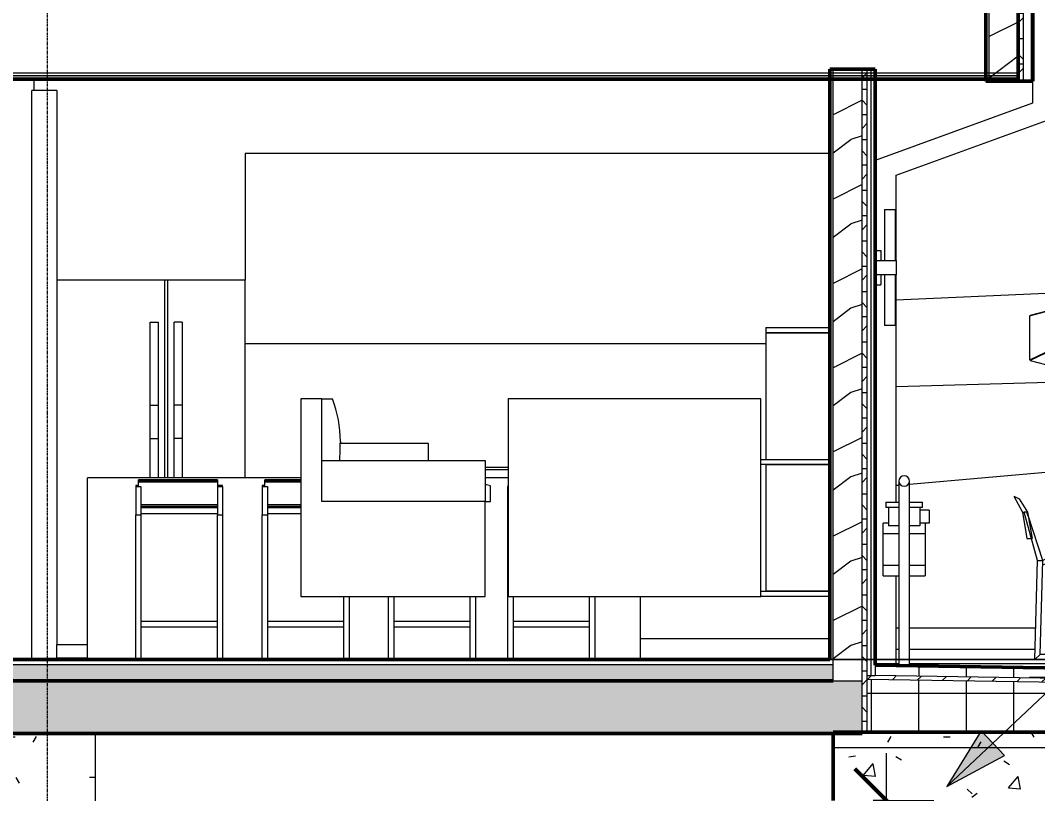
# Model space of a CAD drawing. Header units: inches. Extents: x -4169 to 1833, y -300 to 585.
# Drawn here: x 1110.4 to 1303.5, y -25.4 to 121.3 of the extents above; entities that cross this region are included whole.
import ezdxf

# ---------------------------------------------------------------- set-up
doc = ezdxf.new("R2010")
doc.units = ezdxf.units.IN
doc.header["$MEASUREMENT"] = 0
doc.linetypes.add('Aligning Line 1_8_', pattern=[0.25, 0.125, -0.125])
doc.linetypes.add('Grid Line 1_2_', pattern=[0.875, 0.5, -0.125, 0.125, -0.125])
for name, color, linetype, lineweight in [('0-4', 7, 'Continuous', 9), ('0-7', 130, 'Continuous', 5), ('A-ANNO-DIMS', 211, 'Continuous', 9), ('A-ANNO-DIMS-96', 211, 'Continuous', 9), ('A-FLOR', 192, 'Continuous', 13), ('A-FLOR-2', 192, 'Continuous', 50), ('A-FLOR-LEVL-1', 51, 'Grid Line 1_2_', 9), ('A-FLOR-MCUT', 51, 'Continuous', 13), ('A-FLOR-PATT-1', 8, 'Continuous', 9), ('A-GENM', 5, 'Continuous', 9), ('A-WALL', 113, 'Continuous', 13), ('A-WALL-2', 10, 'Continuous', 13), ('A-WALL-3', 113, 'Continuous', 50), ('A-WALL-PATT-5', 111, 'Continuous', 9), ('C-TOPO', 7, 'Continuous', 9), ('E-LITE-EQPM', 33, 'Continuous', 9), ('G-ANNO-SYMB', 111, 'Aligning Line 1_8_', 9), ('G-ANNO-SYMB-2', 147, 'Aligning Line 1_8_', 9), ('G-ANNO-TEXT', 231, 'Continuous', 9), ('G-IMPT', 8, 'Continuous', 9), ('I-FURN', 30, 'Continuous', 9), ('I-FURN-1', 7, 'Continuous', 9), ('L-SITE', 91, 'Continuous', 9), ('P-SANR-FIXT-1', 7, 'Continuous', 9), ('Q-CASE-1', 7, 'Continuous', 9), ('Q-SPCQ', 91, 'Continuous', 9), ('Q-SPCQ-1', 7, 'Continuous', 9), ('S-COLS', 52, 'Continuous', 9), ('S-GRID-1', 1, 'Grid Line 1_2_', 9)]:
    doc.layers.add(name, color=color, linetype=linetype, lineweight=lineweight)
doc.styles.add('Century Gothic', font='ufonts.com_century-gothic.ttf', dxfattribs={"height": 9})
doc.dimstyles.new('OD__1_8__Tol__', dxfattribs={"dimscale": 12, "dimtxt": 9.397514, "dimasz": 1, "dimexe": 0.75, "dimexo": 0.5, "dimgap": 0.125, "dimtad": 1, "dimdec": 3, "dimrnd": 0.125, "dimzin": 3, "dimdsep": 46, "dimlunit": 4, "dimtxsty": 'Century Gothic', "dimblk1": 'OBLIQUE', "dimblk2": 'OBLIQUE', "dimsah": 1, "dimcen": 0.09, "dimdle": 0.75, "dimazin": 0, "dimtfac": 1, "dimtdec": 4, "dimtix": 1, "dimtmove": 0, "dimatfit": 3, "dimfxl": 1, "dimtvp": 1, "dimtfill": 1, "dimfrac": 2, "dimtolj": 1, "dimtzin": 0, "dimarcsym": 2})
pattern_1 = [(0, (317.997, 146.633), (30.72, 7.68), [1.267, -21.773, 1.267, -21.773, -122.88]), (0, (317.997, 146.633), (30.72, 7.68), [-46.08, 1.267, -44.813, 1.267, -21.773, -53.76]), (0, (317.997, 146.633), (30.72, 7.68), [-115.2, 1.267, -14.093, 1.267, -37.133]), (120, (329.517, 150.473), (-22.011075, 22.7643), [1.267, -21.773, 1.267, -21.773, -122.88]), (120, (329.517, 150.473), (-22.011075, 22.7643), [-46.08, 1.267, -44.813, 1.267, -21.773, -53.76]), (120, (329.517, 150.473), (-22.011075, 22.7643), [-115.2, 1.267, -14.093, 1.267, -37.133]), (240, (333.357, 165.833), (-8.708925, -30.4443), [1.267, -21.773, 1.267, -21.773, -122.88]), (240, (333.357, 165.833), (-8.708925, -30.4443), [-46.08, 1.267, -44.813, 1.267, -21.773, -53.76]), (240, (333.357, 165.833), (-8.708925, -30.4443), [-115.2, 1.267, -14.093, 1.267, -37.133])]
pattern_2 = [(0, (317.997, 146.633), (0, 4.798), []), (315, (317.997, 146.633), (4.798427, 0), [6.786, -6.786]), (45, (317.997, 146.633), (4.798427, 0), [6.786, -6.786])]
pattern_3 = [(216.87, (324.395, 162.627), (47.980943, 31.987086), [7.997, -71.971]), (206.565, (333.991, 157.829), (-15.993714, -15.994133), [17.881, -17.881]), (198.435, (333.991, 149.832), (-31.98674, -15.99388), [10.115, -40.461])]
pattern_4 = [(50, (317.997, 146.633), (27.5427, -2.40992), [2.88, -31.68]), (355, (317.997, 146.633), (-5.32784, 28.88427), [2.304, -25.344]), (100.451, (320.293, 146.432), (22.2153, 26.47393), [2.448, -26.924]), (46.184, (317.997, 154.313), (40.9819, -6.3564), [4.32, -47.52]), (96.636, (321.413, 153.784), (35.8907, 37.4062), [3.671, -40.386]), (351.184, (317.997, 154.313), (35.891, 37.4062), [3.456, -38.016]), (21, (321.837, 152.393), (22.92104, -15.46073), [2.88, -31.68]), (326, (321.837, 152.393), (9.34353, 27.84574), [2.304, -25.344]), (71.451, (323.748, 151.105), (32.26477, 12.3844), [2.448, -26.924]), (37.5, (317.997, 146.633), (0.466855, 12.78271), [1.267, -23.77, 1.267, -24.461, -25.44]), (37.5, (317.997, 146.633), (0.466855, 12.78271), [-50.765, 1.267, -24.173]), (7.5, (317.997, 146.633), (10.10159, 15.14509), [1.267, -13.402, 1.267, -23.194, -9.696]), (7.5, (317.997, 146.633), (10.10159, 15.14509), [-39.13, 1.267, -8.429]), (327.5, (309.434, 146.633), (20.49916, -0.86578), [1.267, -8.333, 1.267, -28.685, -39.744]), (327.5, (309.434, 146.633), (20.49916, -0.86578), [-39.552, 1.267, -38.477]), (317.5, (305.594, 146.633), (22.39478, 3.8443), [1.267, -11.213, 1.267, -18.624, -28.224]), (317.5, (305.594, 146.633), (22.39478, 3.8443), [-32.371, 1.267, -26.957])]

# ---------------------------------------------------------------- blocks, each defined once
blk = doc.blocks.new('CTR - 2nd Phase_rvt-2-BUILDING SECTION - EAST_WEST - LOOKING SOUTH')
at = {"layer": 'A-FLOR-LEVL-1'}
blk.add_line((-12558.48, 0), (-9609.49, 0), dxfattribs=at)
blk = doc.blocks.new('Refrigerator_-_Side-by-Side_6047 - 36_ X 30_-1372843-BUILDING SECTION - EAST_WEST - LOOKING SOUTH')
at = {"layer": 'Q-SPCQ-1'}
for p, q in [((-10165.42, 72), (-10165.42, 2.87)), ((-10144.92, 72), (-10165.42, 72)), ((-10144.42, 72), (-10144.92, 72)), ((-10144.92, 34.5), (-10144.92, 72)), ((-10144.42, 72), (-10144.42, 34.5)), ((-10129.67, 72), (-10144.42, 72)), ((-10129.67, 34.5), (-10129.67, 72)), ((-10147.69, 48.29), (-10147.69, 64)), ((-10147.69, 64), (-10146.18, 64)), ((-10146.18, 64), (-10146.18, 48.29)), ((-10143.16, 48.29), (-10143.16, 64)), ((-10141.64, 64), (-10143.16, 64)), ((-10141.64, 64), (-10141.64, 48.29)), ((-10147.69, 41.94), (-10147.69, 48.29)), ((-10147.69, 48.29), (-10146.18, 48.29)), ((-10146.18, 48.29), (-10146.18, 41.94)), ((-10143.16, 41.94), (-10143.16, 48.29)), ((-10141.64, 48.29), (-10143.16, 48.29)), ((-10141.64, 48.29), (-10141.64, 41.94)), ((-10147.69, 34.5), (-10147.69, 41.94)), ((-10147.69, 41.94), (-10146.18, 41.94)), ((-10146.18, 41.94), (-10146.18, 34.5)), ((-10143.16, 34.5), (-10143.16, 41.94)), ((-10141.64, 41.94), (-10143.16, 41.94)), ((-10141.64, 41.94), (-10141.64, 34.5)), ((-10165.42, 0.37), (-10165.42, 2.87)), ((-10165.42, 2.87), (-10159.59, 2.87)), ((-10165.42, 0.37), (-10159.59, 0.37)), ((-10165.42, 0), (-10165.42, 0.37))]:
    blk.add_line(p, q, dxfattribs=at)
blk = doc.blocks.new('OD_CW_Base Cabinet - OD_CW_Base Cabinet-2064608-BUILDING SECTION - EAST_WEST - LOOKING SOUTH')
at = {"layer": 'Q-CASE-1'}
blk.add_line((-10054.71, 4), (-10018.71, 4), dxfattribs=at)
blk = doc.blocks.new('Sink Kitchen-Single - 30_ x 21_-V53-BUILDING SECTION - EAST_WEST - LOOKING SOUTH')
at = {"layer": 'P-SANR-FIXT-1'}
for p, q in [((-10084.11, 36.5), (-10079.79, 36.5)), ((-10079.79, 36), (-10084.11, 36))]:
    blk.add_line(p, q, dxfattribs=at)
blk = doc.blocks.new('OD_CW_Upper Cabinet - OD_CW_Upper Cabinet-2064636-BUILDING SECTION - EAST_WEST - LOOKING SOUTH')
at = {"layer": 'Q-CASE-1'}
for p, q in [((-10018.71, 96), (-10129.67, 96)), ((-10129.67, 96), (-10129.67, 72)), ((-10129.67, 60), (-10030.84, 60))]:
    blk.add_line(p, q, dxfattribs=at)
blk = doc.blocks.new('Range - 24_ x 24_-1352610-BUILDING SECTION - EAST_WEST - LOOKING SOUTH')
at = {"layer": 'Q-SPCQ-1'}
for p, q in [((-10094.89, 41), (-10111.62, 41)), ((-10094.89, 37.75), (-10094.89, 41))]:
    blk.add_line(p, q, dxfattribs=at)
blk = doc.blocks.new('OD_CW_Base Cabinet - OD_CW_Base Cabinet-2100134-BUILDING SECTION - EAST_WEST - LOOKING SOUTH')
at = {"layer": 'Q-CASE-1'}
for p, q in [((-10159.59, 0), (-10159.59, 34.5)), ((-10119.11, 34.5), (-10159.59, 34.5)), ((-10079.79, 34.5), (-10084.11, 34.5)), ((-10054.71, 12), (-10054.71, 0))]:
    blk.add_line(p, q, dxfattribs=at)
blk = doc.blocks.new('Bar_Stool_6722_1_ - Bar_Stool_6722_1_-1372833-BUILDING SECTION - EAST_WEST - LOOKING SOUTH')
at = {"layer": 'I-FURN-1'}
for p, q in [((-10150.46, 33.01), (-10150.46, 32.84)), ((-10149.96, 33.01), (-10150.46, 33.01)), ((-10150.46, 32.84), (-10149.46, 32.84)), ((-10150.46, 32.84), (-10150.46, 27.5)), ((-10134.96, 34.12), (-10149.96, 34.12)), ((-10149.96, 33.98), (-10149.96, 34.12)), ((-10149.96, 33.73), (-10149.96, 33.98)), ((-10149.96, 33.98), (-10134.96, 33.98)), ((-10149.96, 32.84), (-10149.96, 33.73)), ((-10149.96, 33.73), (-10134.96, 33.73)), ((-10149.46, 32.84), (-10149.46, 27.5)), ((-10134.96, 34.12), (-10134.96, 33.98)), ((-10134.96, 33.98), (-10134.96, 33.73)), ((-10134.96, 33.73), (-10134.96, 32.84)), ((-10133.96, 33.01), (-10134.96, 33.01)), ((-10134.96, 32.84), (-10133.96, 32.84)), ((-10134.96, 32.84), (-10134.96, 27.5)), ((-10133.96, 32.84), (-10133.96, 33.01)), ((-10133.96, 32.84), (-10133.96, 27.5)), ((-10149.46, 29.46), (-10134.96, 29.46)), ((-10134.96, 29.04), (-10149.46, 29.04)), ((-10150.46, 27.5), (-10149.46, 27.5)), ((-10150.46, 0), (-10150.46, 27.5)), ((-10149.46, 28.86), (-10134.96, 28.86)), ((-10149.46, 27.75), (-10134.96, 27.75)), ((-10149.46, 27.5), (-10149.46, 7.22)), ((-10134.96, 27.5), (-10133.96, 27.5)), ((-10134.96, 7.22), (-10134.96, 27.5)), ((-10133.96, 27.5), (-10133.96, 0)), ((-10149.46, 7.22), (-10149.46, 6.22)), ((-10134.96, 7.22), (-10149.46, 7.22)), ((-10149.46, 6.22), (-10134.96, 6.22)), ((-10149.46, 6.22), (-10149.46, 0)), ((-10134.96, 6.22), (-10134.96, 7.22)), ((-10134.96, 0), (-10134.96, 6.22))]:
    blk.add_line(p, q, dxfattribs=at)
blk = doc.blocks.new('Bar_Stool_6722_1_ - Bar_Stool_6722_1_-V54-BUILDING SECTION - EAST_WEST - LOOKING SOUTH')
at = {"layer": 'I-FURN-1'}
for p, q in [((-10126.46, 33.01), (-10126.46, 32.84)), ((-10126, 33.01), (-10126.46, 33.01)), ((-10126.46, 32.84), (-10125.46, 32.84)), ((-10126.46, 32.84), (-10126.46, 27.5)), ((-10119.11, 34.12), (-10125.96, 34.12)), ((-10125.96, 33.98), (-10125.96, 34.12)), ((-10125.96, 33.73), (-10125.96, 33.98)), ((-10125.96, 33.98), (-10119.11, 33.98)), ((-10125.96, 32.85), (-10125.96, 33.73)), ((-10125.96, 33.73), (-10119.11, 33.73)), ((-10125.46, 32.84), (-10125.46, 32.85)), ((-10125.46, 32.84), (-10125.46, 27.5)), ((-10125.46, 29.46), (-10119.11, 29.46)), ((-10119.11, 29.04), (-10125.46, 29.04)), ((-10126.46, 27.5), (-10125.46, 27.5)), ((-10126.46, 0), (-10126.46, 27.5)), ((-10125.46, 28.86), (-10119.11, 28.86)), ((-10125.46, 27.75), (-10119.11, 27.75)), ((-10125.46, 27.5), (-10125.46, 7.22)), ((-10110.96, 7.22), (-10110.96, 12)), ((-10109.96, 12), (-10109.96, 0)), ((-10125.46, 7.22), (-10125.46, 6.22)), ((-10110.96, 7.22), (-10125.46, 7.22)), ((-10125.46, 6.22), (-10110.96, 6.22)), ((-10125.46, 6.22), (-10125.46, 0)), ((-10110.96, 6.22), (-10110.96, 7.22)), ((-10110.96, 0), (-10110.96, 6.22))]:
    blk.add_line(p, q, dxfattribs=at)
blk = doc.blocks.new('Bar_Stool_6722_1_ - Bar_Stool_6722_1_-V55-BUILDING SECTION - EAST_WEST - LOOKING SOUTH')
at = {"layer": 'I-FURN-1'}
for p, q in [((-10102.46, 0), (-10102.46, 12)), ((-10101.46, 12), (-10101.46, 7.22)), ((-10086.96, 7.22), (-10086.96, 12)), ((-10085.96, 12), (-10085.96, 0)), ((-10101.46, 7.22), (-10101.46, 6.22)), ((-10086.96, 7.22), (-10101.46, 7.22)), ((-10101.46, 6.22), (-10086.96, 6.22)), ((-10101.46, 6.22), (-10101.46, 0)), ((-10086.96, 6.22), (-10086.96, 7.22)), ((-10086.96, 0), (-10086.96, 6.22))]:
    blk.add_line(p, q, dxfattribs=at)
blk = doc.blocks.new('Entertainment_Center_14771 - Entertainment_Center_14771-V76-BUILDING SECTION - EAST_WEST - LOOKING SOUTH')
at = {"layer": 'I-FURN-1'}
for p, q in [((-10030.84, 63), (-10018.84, 63)), ((-10030.84, 63), (-10030.84, 62)), ((-10018.84, 62), (-10030.84, 62)), ((-10030.84, 62), (-10018.84, 62)), ((-10030.84, 62), (-10030.84, 38)), ((-10018.84, 62), (-10018.84, 63)), ((-10018.71, 63), (-10018.84, 63)), ((-10018.84, 63), (-10018.84, 62)), ((-10018.84, 38), (-10018.84, 62)), ((-10018.84, 62), (-10018.84, 38)), ((-10031.79, 38), (-10018.84, 38)), ((-10018.84, 37), (-10031.79, 37)), ((-10030.84, 37), (-10018.84, 37)), ((-10030.84, 37), (-10030.84, 13)), ((-10018.84, 37), (-10018.84, 38)), ((-10018.71, 38), (-10018.84, 38)), ((-10018.84, 38), (-10018.84, 37)), ((-10018.84, 13), (-10018.84, 37)), ((-10018.84, 37), (-10018.84, 13)), ((-10031.79, 13), (-10018.84, 13)), ((-10018.84, 12), (-10031.79, 12)), ((-10018.84, 13), (-10030.84, 13)), ((-10018.84, 12), (-10018.84, 13)), ((-10018.84, 13), (-10018.84, 12)), ((-10018.71, 12), (-10018.84, 12))]:
    blk.add_line(p, q, dxfattribs=at)
blk = doc.blocks.new('Couch-Both_Arms-Generic - 1-V52-BUILDING SECTION - EAST_WEST - LOOKING SOUTH')
at = {"layer": 'I-FURN'}
for p, q in [((-10461.74, 37.75), (-10461.74, 49.5)), ((-10461.74, 49.5), (-10459.74, 49.5)), ((-10458.24, 41.38), (-10458.24, 41.12)), ((-10461.74, 30), (-10461.74, 37.75)), ((-10461.74, 37.75), (-10430.74, 37.75)), ((-10430.74, 37.75), (-10430.74, 30)), ((-10429.74, 30), (-10429.74, 33)), ((-10430.74, 30), (-10461.74, 30)), ((-10430.74, 30), (-10429.74, 30))]:
    blk.add_line(p, q, dxfattribs=at)
for centre, radius, start, end in [((-10481, 41.38), 22.76, 0, 20.9198), ((-10505.76, 41.12), 47.51, 355.9252, 0), ((-10445.62, -50.26), 84.76, 79.2045, 79.889)]:
    blk.add_arc(centre, radius, start, end, dxfattribs=at)
at = {"layer": 'I-FURN-1'}
for p, q in [((-10465.74, 49.5), (-10465.74, 12)), ((-10461.74, 49.5), (-10465.74, 49.5)), ((-10430.74, 12), (-10430.74, 30)), ((-10465.74, 12), (-10430.74, 12))]:
    blk.add_line(p, q, dxfattribs=at)
blk = doc.blocks.new('Couch-Both_Arms-Generic - 2-V77-BUILDING SECTION - EAST_WEST - LOOKING SOUTH')
at = {"layer": 'I-FURN-1'}
for p, q in [((-10079.79, 49.5), (-10079.79, 12)), ((-10031.79, 49.5), (-10079.79, 49.5)), ((-10031.79, 12), (-10031.79, 49.5)), ((-10079.79, 12), (-10031.79, 12))]:
    blk.add_line(p, q, dxfattribs=at)
blk = doc.blocks.new('Bar_Stool_6722_1_ - Bar_Stool_6722_1_-V156-BUILDING SECTION - EAST_WEST - LOOKING SOUTH')
at = {"layer": 'I-FURN-1'}
for p, q in [((-10079.81, 33.01), (-10079.81, 32.84)), ((-10079.81, 27.5), (-10079.81, 32.84)), ((-10079.81, 0), (-10079.81, 27.5)), ((-10078.81, 12), (-10078.81, 7.22)), ((-10064.31, 7.22), (-10064.31, 12)), ((-10063.31, 12), (-10063.31, 0)), ((-10064.31, 7.22), (-10078.81, 7.22)), ((-10078.81, 7.22), (-10078.81, 6.22)), ((-10078.81, 6.22), (-10064.31, 6.22)), ((-10078.81, 6.22), (-10078.81, 0)), ((-10064.31, 6.22), (-10064.31, 7.22)), ((-10064.31, 0), (-10064.31, 6.22))]:
    blk.add_line(p, q, dxfattribs=at)
blk = doc.blocks.new('CTR - 1st Phase - Unit Layouts_rvt-2-BUILDING SECTION - EAST_WEST - LOOKING SOUTH')
at = {"layer": 'A-WALL-2'}
for p, q in [((-10169.8, 110.12), (-10169.8, 108)), ((-10170.17, 0), (-10170.17, 108)), ((-10165.42, 108), (-10170.17, 108)), ((-10165.42, 108), (-10165.42, 72))]:
    blk.add_line(p, q, dxfattribs=at)
at = {"layer": '0-4'}
for name, p in [('OD_CW_Upper Cabinet - OD_CW_Upper Cabinet-2064636-BUILDING SECTION - EAST_WEST - LOOKING SOUTH', (0, 0)), ('Refrigerator_-_Side-by-Side_6047 - 36_ X 30_-1372843-BUILDING SECTION - EAST_WEST - LOOKING SOUTH', (0, 0)), ('Entertainment_Center_14771 - Entertainment_Center_14771-V76-BUILDING SECTION - EAST_WEST - LOOKING SOUTH', (0, 0)), ('Couch-Both_Arms-Generic - 1-V52-BUILDING SECTION - EAST_WEST - LOOKING SOUTH', (346.63, 0)), ('Couch-Both_Arms-Generic - 2-V77-BUILDING SECTION - EAST_WEST - LOOKING SOUTH', (0, 0)), ('Range - 24_ x 24_-1352610-BUILDING SECTION - EAST_WEST - LOOKING SOUTH', (0, 0)), ('Sink Kitchen-Single - 30_ x 21_-V53-BUILDING SECTION - EAST_WEST - LOOKING SOUTH', (0, 0)), ('OD_CW_Base Cabinet - OD_CW_Base Cabinet-2100134-BUILDING SECTION - EAST_WEST - LOOKING SOUTH', (0, 0)), ('Bar_Stool_6722_1_ - Bar_Stool_6722_1_-1372833-BUILDING SECTION - EAST_WEST - LOOKING SOUTH', (0, 0)), ('Bar_Stool_6722_1_ - Bar_Stool_6722_1_-V54-BUILDING SECTION - EAST_WEST - LOOKING SOUTH', (0, 0)), ('Bar_Stool_6722_1_ - Bar_Stool_6722_1_-V156-BUILDING SECTION - EAST_WEST - LOOKING SOUTH', (0, 0)), ('Bar_Stool_6722_1_ - Bar_Stool_6722_1_-V55-BUILDING SECTION - EAST_WEST - LOOKING SOUTH', (0, 0)), ('OD_CW_Base Cabinet - OD_CW_Base Cabinet-2064608-BUILDING SECTION - EAST_WEST - LOOKING SOUTH', (0, 0))]:
    blk.add_blockref(name, p, dxfattribs=at)
blk = doc.blocks.new('CTR  - Topography_rvt-2-BUILDING SECTION - EAST_WEST - LOOKING SOUTH')
at = {"layer": 'A-FLOR-LEVL-1'}
blk.add_line((-12558.48, 0), (-9609.49, 0), dxfattribs=at)
at = {"layer": 'C-TOPO'}
for p, q in [((-9974.09, 69.61), (-10006.09, 68.17)), ((-9974.09, 52.69), (-10006.09, 51.76)), ((-9974.09, 35.8), (-10003.59, 33.23)), ((-10005.59, 33.06), (-10006.09, 33.02)), ((-10005.58, 6), (-10006.09, 6)), ((-9979.63, 6), (-10003.59, 6))]:
    blk.add_line(p, q, dxfattribs=at)
at = {"layer": 'G-ANNO-SYMB-2'}
blk.add_line((-9742.88, 0), (-12461.76, 0), dxfattribs=at)
blk = doc.blocks.new('CTR - 1st Phase - Common Walls_rvt-2-BUILDING SECTION - EAST_WEST - LOOKING SOUTH')
at = {"layer": 'A-FLOR-LEVL-1'}
blk.add_line((-12558.48, 0), (-9609.49, 0), dxfattribs=at)
at = {"layer": 'G-ANNO-SYMB-2'}
blk.add_line((-9706.21, 0), (-12461.76, 0), dxfattribs=at)
blk = doc.blocks.new('Outdoor Table01 - 02ZUTB01_dwg-V172-BUILDING SECTION - EAST_WEST - LOOKING SOUTH')
at = {"layer": 'G-IMPT'}
for p, q in [((-9941.79, 75.5), (-9980.68, 65.31)), ((-9941.79, 75.5), (-9958.05, 71.26)), ((-9941.79, 75.5), (-9957.79, 71.29)), ((-9941.79, 75.5), (-9925.79, 71.29)), ((-9941.79, 75.5), (-9902.9, 65.31)), ((-9941.79, 75.5), (-9925.53, 71.26)), ((-9980.79, 65.24), (-9957.79, 71.29)), ((-9950.58, 71.29), (-9980.79, 56.82)), ((-9950.52, 71.29), (-9980.68, 56.75)), ((-9958.05, 71.26), (-9980.68, 65.31)), ((-9944.56, 71.29), (-9958.05, 50.8)), ((-9944.51, 71.29), (-9957.79, 50.77)), ((-9925.79, 71.29), (-9957.79, 71.29)), ((-9941.79, 49.5), (-9941.79, 71.29)), ((-9941.79, 49.5), (-9941.79, 71.29)), ((-9939.07, 71.29), (-9925.79, 50.77)), ((-9939.02, 71.29), (-9925.53, 50.8)), ((-9933.06, 71.29), (-9902.9, 56.75)), ((-9933, 71.29), (-9902.79, 56.82)), ((-9925.79, 71.29), (-9902.79, 65.24)), ((-9902.9, 65.31), (-9925.53, 71.26)), ((-9980.79, 65.24), (-9980.79, 56.82)), ((-9902.79, 56.82), (-9902.79, 65.24)), ((-9980.68, 56.75), (-9958.05, 50.8)), ((-9925.53, 50.8), (-9902.9, 56.75)), ((-9957.79, 50.77), (-9925.79, 50.77)), ((-9941.79, 36), (-9941.79, 49.5)), ((-9941.79, 36), (-9941.79, 49.5)), ((-9983.77, 31), (-9982.77, 30.5)), ((-9983.77, 31), (-9982.16, 28)), ((-9982.77, 30.5), (-9981.16, 28)), ((-9982.16, 28), (-9981.29, 23)), ((-9982.16, 28), (-9981.79, 28)), ((-9979.29, 18.83), (-9981.79, 28)), ((-9981.29, 28), (-9981.79, 28)), ((-9981.03, 27.21), (-9981.29, 28)), ((-9981.29, 28), (-9981.16, 28)), ((-9981.16, 28), (-9980.29, 23)), ((-9978.29, 18.83), (-9981.01, 27.15)), ((-9965.79, 24), (-9965.79, 26)), ((-9965.79, 26), (-9964.97, 26)), ((-9964.97, 26), (-9962.57, 26)), ((-9964.97, 24), (-9964.97, 26)), ((-9962.57, 26), (-9958.76, 26)), ((-9962.57, 24), (-9962.57, 26)), ((-9958.76, 26), (-9954.99, 26)), ((-9958.76, 24), (-9958.76, 26)), ((-9965.79, 24), (-9964.97, 24)), ((-9964.97, 24), (-9962.57, 24)), ((-9962.57, 24), (-9958.76, 24)), ((-9958.76, 24), (-9954.99, 24)), ((-9981.29, 23), (-9980.43, 23)), ((-9980.35, 23), (-9980.29, 23)), ((-9976.79, 19.48), (-9978.29, 18.83)), ((-9963.79, 20), (-9976.79, 19.48)), ((-9976.79, 18.48), (-9976.79, 19.48)), ((-9963.79, 20), (-9964.79, 20)), ((-9961.29, 2.5), (-9964.79, 20)), ((-9963.79, 20), (-9960.29, 2)), ((-9961.66, 19.59), (-9963.79, 20)), ((-9960.87, 18.07), (-9961.66, 19.59)), ((-9961.66, 18.59), (-9961.66, 19.59)), ((-9979.79, 0), (-9979.29, 18.83)), ((-9979.29, 18.83), (-9978.29, 18.83)), ((-9978.79, 1), (-9978.29, 18.83)), ((-9978.31, 17.98), (-9976.79, 18.48)), ((-9976.79, 18.48), (-9964.58, 18.97)), ((-9963.59, 18.96), (-9961.66, 18.59)), ((-9961.66, 18.59), (-9960.37, 17.07)), ((-9960.37, 17.07), (-9960.87, 18.07)), ((-9961.29, 6.5), (-9961.29, 5.5)), ((-9961.29, 2.5), (-9962.29, 1)), ((-9960.29, 2), (-9961.79, 0)), ((-9960.29, 2), (-9961.29, 2.5)), ((-9978.79, 1), (-9979.79, 0)), ((-9962.29, 1), (-9978.79, 1)), ((-9962.29, 1), (-9961.79, 0)), ((-9961.79, 0), (-9979.79, 0))]:
    blk.add_line(p, q, dxfattribs=at)
blk = doc.blocks.new('Outdoor Table01 - Outdoor Table01-V173-BUILDING SECTION - EAST_WEST - LOOKING SOUTH')
blk.add_blockref('Outdoor Table01 - 02ZUTB01_dwg-V172-BUILDING SECTION - EAST_WEST - LOOKING SOUTH', (0, 0))
blk = doc.blocks.new('Concrete-Rectangular-Column - ONE-V174-BUILDING SECTION - EAST_WEST - LOOKING SOUTH')
at = {"layer": 'S-COLS'}
h = blk.add_hatch(dxfattribs=at)
h.set_pattern_fill('FP_21', color=256, style=0, pattern_type=2)
h.set_pattern_definition([(0, (-10964.796, 146.633), (30.72, 7.68), [1.267, -21.773, 1.267, -21.773, -122.88]), (0, (-10964.796, 146.633), (30.72, 7.68), [-46.08, 1.267, -44.813, 1.267, -21.773, -53.76]), (0, (-10964.796, 146.633), (30.72, 7.68), [-115.2, 1.267, -14.093, 1.267, -37.133]), (120, (-10953.276, 150.473), (-22.011075, 22.7643), [1.267, -21.773, 1.267, -21.773, -122.88]), (120, (-10953.276, 150.473), (-22.011075, 22.7643), [-46.08, 1.267, -44.813, 1.267, -21.773, -53.76]), (120, (-10953.276, 150.473), (-22.011075, 22.7643), [-115.2, 1.267, -14.093, 1.267, -37.133]), (240, (-10949.436, 165.833), (-8.708925, -30.4443), [1.267, -21.773, 1.267, -21.773, -122.88]), (240, (-10949.436, 165.833), (-8.708925, -30.4443), [-46.08, 1.267, -44.813, 1.267, -21.773, -53.76]), (240, (-10949.436, 165.833), (-8.708925, -30.4443), [-115.2, 1.267, -14.093, 1.267, -37.133])])
h.paths.add_polyline_path([(-10158.19, -127.75), (-10158.19, -14), (-10176.19, -14), (-10176.19, -127.75)], flags=0)
for p, q in [((-10176.19, -14), (-10176.19, -127.75)), ((-10158.19, -14), (-10158.19, -127.75))]:
    blk.add_line(p, q, dxfattribs=at)
blk = doc.blocks.new('VISA-OW2400-02-SASS - OW2400-L30K-MVOLT-2031435-BUILDING SECTION - EAST_WEST - LOOKING SOUTH')
at = {"layer": 'E-LITE-EQPM'}
for p, q in [((-10008.31, 85.37), (-10006.31, 85.37)), ((-10008.31, 85.37), (-10008.31, 75.75)), ((-10006.31, 85.37), (-10006.31, 75.75)), ((-10010.09, 77.62), (-10009.03, 77.62)), ((-10009.03, 77.62), (-10009.03, 75.75)), ((-10010.09, 75.75), (-10006.09, 75.75)), ((-10006.09, 75.75), (-10006.09, 73)), ((-10006.09, 73), (-10010.09, 73)), ((-10009.03, 73), (-10009.03, 71.12)), ((-10008.31, 73), (-10008.31, 63.37)), ((-10006.31, 73), (-10006.31, 63.37)), ((-10010.09, 71.12), (-10009.03, 71.12)), ((-10006.31, 63.37), (-10008.31, 63.37))]:
    blk.add_line(p, q, dxfattribs=at)
blk = doc.blocks.new('077123 - Manufactured Gutters and Downspouts - 077123 - Manufactured Gutters and Downspouts-1955134-BUILDING SECTION - EAST_WEST - LOOKING SOUTH')
at = {"layer": 'A-GENM'}
for p, q in [((-9980.21, 109.75), (-9980.21, 105.58)), ((-9980.21, 105.58), (-10010.09, 94.71)), ((-10006.09, 91.91), (-9976.21, 102.78)), ((-10006.09, 75.75), (-10006.09, 91.91)), ((-10006.09, 29.88), (-10006.09, 73)), ((-10006.09, -0.75), (-10006.09, 15.88))]:
    blk.add_line(p, q, dxfattribs=at)
blk = doc.blocks.new('gas_meter_manifold_5854 - Plumbing Gas Meter 3d Manifolded-2102305-BUILDING SECTION - EAST_WEST - LOOKING SOUTH')
at = {"layer": 'A-GENM'}
for p, q in [((-10005.59, 33.88), (-10005.59, -1.1)), ((-10003.59, -1.12), (-10003.59, 33.88)), ((-10003.59, -1.12), (-10004.59, -1.12))]:
    blk.add_line(p, q, dxfattribs=at)
for start, end in [(90, 270), (270, 90)]:
    blk.add_arc((-10004.59, 33.88), 1, start, end, dxfattribs=at)
for points in [[(-10005.59, 33.88), (-10005.59, 33.82), (-10005.58, 33.76), (-10005.57, 33.69)], [(-10005.27, 33.16), (-10005.26, 33.15), (-10005.23, 33.12), (-10005.19, 33.08), (-10005.14, 33.05), (-10005.11, 33.03), (-10005.09, 33.02)], [(-10004.09, 33.02), (-10004.07, 33.03), (-10004.03, 33.05), (-10003.99, 33.08), (-10003.94, 33.12), (-10003.91, 33.15), (-10003.9, 33.16)], [(-10003.61, 33.69), (-10003.59, 33.76), (-10003.59, 33.82), (-10003.59, 33.88)]]:
    blk.add_open_spline(points, degree=3, dxfattribs=at)
for points, knots in [([(-10005.54, 33.58), (-10005.53, 33.56), (-10005.51, 33.5), (-10005.49, 33.45), (-10005.48, 33.43)], [0.224092, 0.224092, 0.224092, 0.224092, 0.2857143, 0.3456524, 0.3456524, 0.3456524, 0.3456524]), ([(-10005.49, 33.46), (-10005.49, 33.46), (-10005.5, 33.48), (-10005.51, 33.51), (-10005.52, 33.52)], [0.67975318, 0.67975318, 0.67975318, 0.67975318, 0.6875, 0.7309417, 0.7309417, 0.7309417, 0.7309417]), ([(-10005.39, 33.29), (-10005.4, 33.3), (-10005.41, 33.32), (-10005.43, 33.34), (-10005.43, 33.35)], [0.54233615, 0.54233615, 0.54233615, 0.54233615, 0.5625, 0.59620841, 0.59620841, 0.59620841, 0.59620841]), ([(-10005.41, 33.32), (-10005.41, 33.31), (-10005.38, 33.28), (-10005.36, 33.24), (-10005.34, 33.22), (-10005.33, 33.22)], [0.42857143, 0.42857143, 0.42857143, 0.42857143, 0.46428571, 0.5, 0.51997762, 0.51997762, 0.51997762, 0.51997762]), ([(-10003.84, 33.22), (-10003.84, 33.22), (-10003.81, 33.26), (-10003.78, 33.29), (-10003.76, 33.32)], [0.48002238, 0.48002238, 0.48002238, 0.48002238, 0.5, 0.57142857, 0.57142857, 0.57142857, 0.57142857]), ([(-10003.74, 33.35), (-10003.75, 33.34), (-10003.76, 33.32), (-10003.78, 33.3), (-10003.78, 33.29)], [0.40379159, 0.40379159, 0.40379159, 0.40379159, 0.4375, 0.45766385, 0.45766385, 0.45766385, 0.45766385]), ([(-10003.7, 33.43), (-10003.68, 33.45), (-10003.66, 33.5), (-10003.64, 33.56), (-10003.63, 33.58)], [0.6543476, 0.6543476, 0.6543476, 0.6543476, 0.7142857, 0.775908, 0.775908, 0.775908, 0.775908]), ([(-10003.65, 33.52), (-10003.66, 33.51), (-10003.67, 33.48), (-10003.68, 33.46), (-10003.68, 33.46)], [0.2690583, 0.2690583, 0.2690583, 0.2690583, 0.3125, 0.32024682, 0.32024682, 0.32024682, 0.32024682])]:
    blk.add_open_spline(points, degree=3, knots=knots, dxfattribs=at)
blk = doc.blocks.new('Plumbing Gas Meter 3d single - Plumbing Gas Meter 3d single-2101173-BUILDING SECTION - EAST_WEST - LOOKING SOUTH')
at = {"layer": 'Q-SPCQ'}
for p, q in [((-10008.09, 29.88), (-10008.09, 28.88)), ((-10008.09, 29.88), (-10007.09, 29.88)), ((-10007.09, 29.88), (-10005.59, 29.88)), ((-10003.59, 29.88), (-10002.09, 29.88)), ((-10002.09, 29.88), (-10001.09, 29.88)), ((-10001.09, 28.88), (-10001.09, 29.88)), ((-10007.09, 28.88), (-10008.09, 28.88)), ((-10007.59, 28.88), (-10007.59, 25.39)), ((-10005.59, 28.88), (-10007.09, 28.88)), ((-10002.09, 28.88), (-10003.59, 28.88)), ((-10001.09, 28.88), (-10002.09, 28.88)), ((-10001.59, 28.88), (-10001.59, 25.39)), ((-9999.84, 28.38), (-10001.59, 28.38)), ((-9999.84, 28.38), (-9999.84, 25.88)), ((-10007.59, 25.88), (-10008.59, 25.88)), ((-10008.59, 23.94), (-10008.59, 25.88)), ((-10005.59, 25.39), (-10007.59, 25.39)), ((-10001.59, 25.39), (-10003.59, 25.39)), ((-10000.59, 25.88), (-10001.59, 25.88)), ((-10000.59, 25.88), (-10000.59, 23.94)), ((-9999.84, 25.88), (-10000.59, 25.88)), ((-10008.59, 17.94), (-10008.59, 23.94)), ((-10008.59, 23.94), (-10005.59, 23.94)), ((-10003.59, 23.94), (-10000.59, 23.94)), ((-10000.59, 23.94), (-10000.59, 17.94)), ((-10008.59, 15.88), (-10008.59, 17.94)), ((-10008.59, 17.94), (-10005.59, 17.94)), ((-10003.59, 17.94), (-10000.59, 17.94)), ((-10000.59, 17.94), (-10000.59, 15.88)), ((-10008.59, 15.88), (-10005.59, 15.88)), ((-10003.59, 15.88), (-10000.59, 15.88))]:
    blk.add_line(p, q, dxfattribs=at)
blk = doc.blocks.new('DIMBLOCK11-BUILDING SECTION - EAST_WEST - LOOKING SOUTH')
at = {"layer": 'A-ANNO-DIMS-96'}
for p, q in [((1274.83, -137), (1274.83, -17.75)), ((1272.34, -26.75), (1283.83, -26.75)), ((1274.83, -26.75), (1272.34, -26.75)), ((1272.34, -128), (1283.83, -128)), ((1274.83, -128), (1272.34, -128))]:
    blk.add_line(p, q, dxfattribs=at)
at = {"layer": 'A-ANNO-DIMS-96', "lineweight": 50}
for p, q in [((1274.83, -26.75), (1268.83, -20.75)), ((1274.83, -26.75), (1280.83, -32.75)), ((1274.83, -128), (1268.83, -122)), ((1274.83, -128), (1280.83, -134))]:
    blk.add_line(p, q, dxfattribs=at)
at = {"layer": 'A-ANNO-DIMS-96', "color": 0, "insert": (1261.79, -104.6), "char_height": 9, "width": 65.3351, "attachment_point": 1, "rotation": 90, "line_spacing_factor": 0.984502, "style": 'Century Gothic', "bg_fill": 3, "box_fill_scale": 1.25, "bg_fill_color": 256, "bg_fill_true_color": 13158600, "bg_fill_transparency": 0}
blk.add_mtext('8\' - 5 1/4"', dxfattribs=at)
blk = doc.blocks.new('_Oblique')
at = {"color": 0, "linetype": 'ByBlock', "lineweight": -2}
blk.add_line((-0.5, -0.5), (0.5, 0.5), dxfattribs=at)

msp = doc.modelspace()

# ---------------------------------------------------------------- hatches: boundary and pattern name
at = {"layer": 'A-FLOR-PATT-1'}
h = msp.add_hatch(dxfattribs=at)
h.set_pattern_fill('FP_21', color=256, style=0, pattern_type=2)
h.set_pattern_definition(pattern_1)
h.paths.add_polyline_path([(-826.9214, 110.125), (-548.1964, 110.125), (-548.1964, 110.75), (-827.5464, 110.75), (-827.5464, 110.125)], flags=0)
h.paths.add_polyline_path([(-145.6366, 110.125), (1299.8536, 110.125), (1299.8536, 110.75), (-152.1964, 110.75), (-152.1964, 110.125)], flags=0)
h = msp.add_hatch(dxfattribs=at)
h.set_pattern_fill('FP_21', color=256, style=0, pattern_type=2)
h.set_pattern_definition(pattern_1)
h.paths.add_polyline_path([(-796.8491, -4), (-552.1964, -4), (-552.1964, -1), (-797.8964, -1), (-797.8964, -4)], flags=0)
h.paths.add_polyline_path([(-152.1964, -4), (1264.7036, -4), (1264.7036, -1), (-152.1964, -1), (-152.1964, -3.9561)], flags=0)
h = msp.add_hatch(dxfattribs=at)
h.set_pattern_fill('FP_31', color=256, style=0, pattern_type=2)
h.set_pattern_definition([(0, (317.997, 146.633), (24, 24), [24, -24]), (0, (317.997, 155.633), (24, 24), [24, -24]), (0, (317.997, 164.633), (24, 24), [24, -24]), (90, (320.997, 167.633), (-24, 24), [24, -24]), (90, (329.997, 167.633), (-24, 24), [24, -24]), (90, (338.997, 167.633), (-24, 24), [24, -24])])
h.paths.add_polyline_path([(1391.6036, -5.0003), (1391.6036, -3), (1272.7036, -1.0249), (1272.7036, -3.0252), (1388.211, -4.9439)], flags=0)
h = msp.add_hatch(dxfattribs=at)
h.set_pattern_fill('FP_26', color=256, style=0, pattern_type=2)
h.set_pattern_definition(pattern_2)
h.paths.add_polyline_path([(1391.6036, -5.7504), (1391.6036, -5.0003), (1271.2036, -3.0003), (1271.2036, -3.7504), (1388.211, -5.694)], flags=0)
h = msp.add_hatch(dxfattribs=at)
h.set_pattern_fill('FP_38', color=256, style=0, pattern_type=2)
h.set_pattern_definition([(0, (317.997, 146.633), (0, 9), []), (90, (317.997, 146.633), (-9, 6e-16), [])])
h.paths.add_polyline_path([(1329.01, -13.75), (1391.6036, -13.75), (1391.6036, -5.7504), (1271.2036, -3.7504), (1271.2036, -13.75), (1318.2462, -13.75)], flags=0)
h = msp.add_hatch(dxfattribs=at)
h.set_pattern_fill('FP_22', color=256, style=0, pattern_type=2)
h.set_pattern_definition(pattern_4)
h.paths.add_polyline_path([(-937.7964, -14), (-548.1964, -14), (-548.1964, -4), (-937.7964, -4), (-937.7964, -9.2134)], flags=0)
h.paths.add_polyline_path([(-113.3451, -14), (1270.2036, -14), (1270.2036, -4), (-156.1964, -4), (-156.1964, -14), (-124.1089, -14)], flags=0)
h = msp.add_hatch(dxfattribs=at)
h.set_pattern_fill('FP_21', color=256, style=0, pattern_type=2)
h.set_pattern_definition(pattern_1)
h.paths.add_polyline_path([(1285.9546, -16.75), (1391.6036, -16.75), (1391.6036, -13.75), (1264.7036, -13.75), (1264.7036, -16.75), (1275.1908, -16.75)], flags=0)
h = msp.add_hatch(dxfattribs=at)
h.set_pattern_fill('FP_22', color=256, style=0, pattern_type=2)
h.set_pattern_definition(pattern_4)
h.paths.add_polyline_path([(1318.2462, -26.75), (1391.6036, -26.75), (1391.6036, -16.75), (1264.7036, -16.75), (1264.7036, -26.75), (1275.1908, -26.75)], flags=0)
at = {"layer": 'A-WALL-PATT-5'}
h = msp.add_hatch(dxfattribs=at)
h.set_pattern_fill('FP_21', color=256, style=0, pattern_type=2)
h.set_pattern_definition(pattern_1)
h.paths.add_polyline_path([(1294.3536, 109.75), (1294.3536, 230.125), (1293.7286, 230.125), (1293.7286, 109.75)], flags=0)
h.paths.add_polyline_path([(1294.3536, 350.125), (1294.3536, 350.5), (1293.7286, 350.5), (1293.7286, 350.125)], flags=0)
h = msp.add_hatch(dxfattribs=at)
h.set_pattern_fill('FP_24', color=256, style=0, pattern_type=2)
h.set_pattern_definition(pattern_3)
h.paths.add_polyline_path([(1299.8536, 109.75), (1299.8536, 230.125), (1294.3536, 230.125), (1294.3536, 109.75), (1296.7185, 109.75)], flags=0)
h.paths.add_polyline_path([(1294.3536, 350.125), (1299.8536, 350.125), (1299.8536, 350.5), (1294.3536, 350.5)], flags=0)
h = msp.add_hatch(dxfattribs=at)
h.set_pattern_fill('FP_26', color=256, style=0, pattern_type=2)
h.set_pattern_definition(pattern_2)
h.paths.add_polyline_path([(1300.8536, 109.75), (1300.8536, 230.125), (1299.8536, 230.125), (1299.8536, 109.75)], flags=0)
h.paths.add_polyline_path([(1300.8536, 350.125), (1300.8536, 350.5), (1299.8536, 350.5), (1299.8536, 350.125)], flags=0)
h = msp.add_hatch(dxfattribs=at)
h.set_pattern_fill('FP_24', color=256, style=0, pattern_type=2)
h.set_pattern_definition(pattern_3)
h.paths.add_polyline_path([(1264.7036, -4), (1270.2036, -3.9561), (1270.2036, 112), (1264.7036, 112), (1264.7036, -1)], flags=0)
h = msp.add_hatch(dxfattribs=at)
h.set_pattern_fill('FP_26', color=256, style=0, pattern_type=2)
h.set_pattern_definition(pattern_2)
h.paths.add_polyline_path([(1271.2036, -13.75), (1271.2036, 112), (1270.2036, 112), (1270.2036, -13.75)], flags=0)
at = {"layer": 'G-ANNO-TEXT'}
msp.add_hatch(color=256, dxfattribs=at).paths.add_polyline_path([(1286.2986, -24.1025), (1297.2344, -18.2077), (1292.8219, -13.5296)], flags=0)

# ---------------------------------------------------------------- linework, layer by layer
at = {"layer": 'A-FLOR'}
for p, q in [((1276.7036, 2), (1277.2075, 2)), ((1279.205, 2), (1303.0567, 2)), ((1277.2067, 0), (1276.7036, 0)), ((1303.0036, 0), (1279.2058, 0)), ((1272.7036, -0.75), (1277.2064, -0.75)), ((1279.2061, -0.75), (1385.4036, -0.75))]:
    msp.add_line(p, q, dxfattribs=at)
at = {"layer": 'A-FLOR-2'}
for p, q in [((1299.8536, 110.125), (1299.8536, 137.375)), ((-152.1964, 110.125), (1299.8536, 110.125)), ((1264.0786, 0), (1015.1785, 0)), ((1391.6036, -3), (1272.7036, -1.0249)), ((1264.7036, -4), (-156.1964, -4)), ((-156.1964, -14), (1270.2036, -14)), ((1391.6036, -13.75), (1264.7036, -13.75)), ((1264.7036, -13.75), (1264.7036, -26.75)), ((1270.2036, -14), (1270.2036, -13.75))]:
    msp.add_line(p, q, dxfattribs=at)
at = {"layer": 'A-FLOR-LEVL-1'}
msp.add_line((-1101.901, 0), (1674.0755, 0), dxfattribs=at)
at = {"layer": 'A-FLOR-MCUT'}
for p, q in [((1299.8536, 111.25), (-152.1964, 111.25)), ((1299.8536, 110.75), (-152.1964, 110.75)), ((1264.7036, -4), (1264.7036, 0)), ((1264.7036, -1), (-152.1964, -1)), ((1272.7036, -1.0249), (1272.7036, -3.0252)), ((1391.6036, -5.7504), (1271.2036, -3.7504)), ((1391.6036, -5.0003), (1272.7036, -3.0252)), ((1270.2036, -13.75), (1270.2036, -4)), ((1391.6036, -16.75), (1264.7036, -16.75))]:
    msp.add_line(p, q, dxfattribs=at)
at = {"layer": 'A-WALL'}
for p, q in [((1294.3536, 109.75), (1294.3536, 230.125)), ((1299.8536, 109.75), (1299.8536, 230.125)), ((1300.8536, 109.75), (1300.8536, 230.125)), ((1302.3536, 109.75), (1302.3536, 230.125)), ((1264.7036, 0), (1264.7036, 112)), ((1270.2036, -4), (1270.2036, 112)), ((1271.2036, -13.75), (1271.2036, 112)), ((1271.9536, -3.0127), (1271.9536, 112)), ((1264.0786, 0), (1264.7036, 0)), ((1271.2036, -3.0003), (1272.7036, -3.0252)), ((1264.7036, -4), (1270.2036, -4))]:
    msp.add_line(p, q, dxfattribs=at)
at = {"layer": 'A-WALL-3'}
for p, q in [((1293.7286, 230.125), (1293.7286, 109.75)), ((1302.6036, 109.75), (1302.6036, 230.125)), ((1272.7036, 112), (1264.0786, 112)), ((1264.0786, 112), (1264.0786, 0)), ((1272.7036, -1.0249), (1272.7036, 112)), ((1293.7286, 109.75), (1302.6036, 109.75))]:
    msp.add_line(p, q, dxfattribs=at)
at = {"layer": 'G-ANNO-SYMB'}
msp.add_line((1576.5784, 0), (-1178.9656, 0), dxfattribs=at)
at = {"layer": 'G-ANNO-TEXT'}
for p, q in [((1286.2986, -24.1025), (1489.9165, 167.9533)), ((1292.8219, -13.5296), (1286.2986, -24.1025)), ((1297.2344, -18.2077), (1292.8219, -13.5296)), ((1286.2986, -24.1025), (1297.2344, -18.2077))]:
    msp.add_line(p, q, dxfattribs=at)
at = {"layer": 'S-GRID-1'}
msp.add_line((1115.6036, -159.8356), (1115.6036, 470.5), dxfattribs=at)

# ---------------------------------------------------------------- block references
at = {"layer": '0-7'}
for name in ['CTR - 2nd Phase_rvt-2-BUILDING SECTION - EAST_WEST - LOOKING SOUTH', 'CTR - 1st Phase - Common Walls_rvt-2-BUILDING SECTION - EAST_WEST - LOOKING SOUTH', 'CTR  - Topography_rvt-2-BUILDING SECTION - EAST_WEST - LOOKING SOUTH', 'CTR - 1st Phase - Unit Layouts_rvt-2-BUILDING SECTION - EAST_WEST - LOOKING SOUTH']:
    msp.add_blockref(name, (11282.793, 0), dxfattribs=at)
at = {"layer": 'A-GENM'}
for name in ['077123 - Manufactured Gutters and Downspouts - 077123 - Manufactured Gutters and Downspouts-1955134-BUILDING SECTION - EAST_WEST - LOOKING SOUTH', 'gas_meter_manifold_5854 - Plumbing Gas Meter 3d Manifolded-2102305-BUILDING SECTION - EAST_WEST - LOOKING SOUTH']:
    msp.add_blockref(name, (11282.793, 0), dxfattribs=at)
at = {"layer": 'E-LITE-EQPM'}
msp.add_blockref('VISA-OW2400-02-SASS - OW2400-L30K-MVOLT-2031435-BUILDING SECTION - EAST_WEST - LOOKING SOUTH', (11282.793, 0), dxfattribs=at)
at = {"layer": 'L-SITE'}
msp.add_blockref('Outdoor Table01 - Outdoor Table01-V173-BUILDING SECTION - EAST_WEST - LOOKING SOUTH', (11282.793, 0), dxfattribs=at)
at = {"layer": 'Q-SPCQ'}
msp.add_blockref('Plumbing Gas Meter 3d single - Plumbing Gas Meter 3d single-2101173-BUILDING SECTION - EAST_WEST - LOOKING SOUTH', (11282.793, 0), dxfattribs=at)
at = {"layer": 'S-COLS'}
msp.add_blockref('Concrete-Rectangular-Column - ONE-V174-BUILDING SECTION - EAST_WEST - LOOKING SOUTH', (11282.793, 0), dxfattribs=at)

# ---------------------------------------------------------------- next in the draw order: dimensions: what is measured, and where the dimension line sits
at = {"layer": 'A-ANNO-DIMS'}
dim = msp.add_linear_dim(base=(1274.8278, -26.75), p1=(1266.3425, -128), p2=(1266.3425, -26.75), angle=90, dimstyle='OD__1_8__Tol__', override={"dimpost": '<>', "dimfxl": 101.25}, dxfattribs=at)
dim.commit()
dim.dimension.update_dxf_attribs({"geometry": 'DIMBLOCK11-BUILDING SECTION - EAST_WEST - LOOKING SOUTH', "text_midpoint": (1268.1028, -77.375)})

doc.saveas('drawing.dxf')
